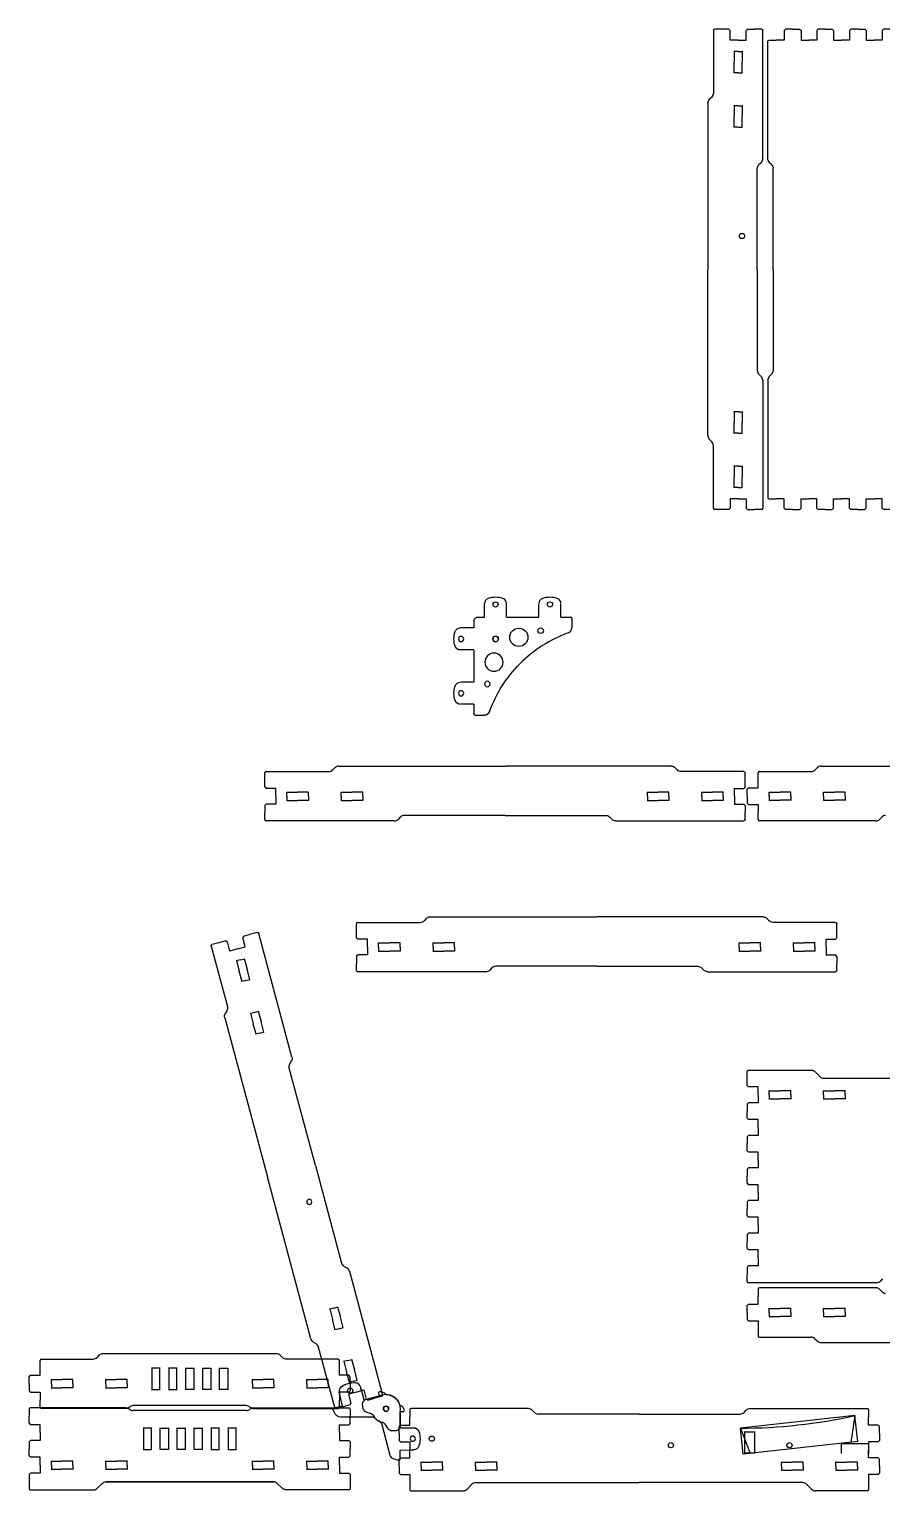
# Model space of a CAD drawing. Header units: inches. Extents: x -309 to 118, y -31 to 166.
# Drawn here: x -177.8 to -158.19, y 74.88 to 108.5 of the extents above; entities that cross this region are included whole.
import ezdxf

# ---------------------------------------------------------------- set-up
doc = ezdxf.new("R2010")
doc.units = ezdxf.units.IN
doc.header["$MEASUREMENT"] = 0
doc.layers.add('CUT', color=1, linetype='Continuous')

# ---------------------------------------------------------------- blocks, each defined once
blk = doc.blocks.new('Dovetail_Out_Half')
for p, q in [((0.24, 0.1925), (0.24, 0.375)), ((-0.01, 0.16125), (0.02125, 0.1925)), ((-0.01, 0), (-0.01, 0.16125)), ((0.02125, 0.1925), (0.24, 0.1925))]:
    blk.add_line(p, q)
blk = doc.blocks.new('BraceHole_Quarter')
at = {"layer": 'CUT', "ltscale": 0.003906}
for p, q in [((-0.25, 0.0935), (0, 0.0935)), ((-0.246, 0), (-0.246, 0.0975))]:
    blk.add_line(p, q, dxfattribs=at)
blk = doc.blocks.new('BraceHole')
at = {"color": 0}
blk.add_blockref('BraceHole_Quarter', (0, 0), dxfattribs=at)
at = {"color": 0, "xscale": -1, "rotation": 180}
blk.add_blockref('BraceHole_Quarter', (0, 0), dxfattribs=at)
at = {"color": 0, "xscale": -1}
blk.add_blockref('BraceHole_Quarter', (0, 0), dxfattribs=at)
at = {"color": 0, "rotation": 180}
blk.add_blockref('BraceHole_Quarter', (0, 0), dxfattribs=at)
blk = doc.blocks.new('BraceHoles')
at = {"color": 0}
for p in [(0.5, 0), (1.75, 0)]:
    blk.add_blockref('BraceHole', p, dxfattribs=at)
blk = doc.blocks.new('Bottom_Side_Half')
at = {"layer": 'CUT', "ltscale": 0.015625}
for p, q in [((-5.275, 1.735), (-5.275, 1.569)), ((-2.55, 1.766), (-5.244, 1.766)), ((-2.41, 1.678), (-2.461, 1.73)), ((0, 1.641), (-2.321, 1.641)), ((-5.275, -2.931), (-5.275, -3.093)), ((-3.961, -3.087), (-3.847, -2.973)), ((-3.759, -2.936), (0, -2.936)), ((-5.244, -3.124), (-4.05, -3.124))]:
    blk.add_line(p, q, dxfattribs=at)
for centre, radius, start, end in [((-5.244, 1.735), 0.0312, 90, 180), ((-2.55, 1.641), 0.125, 45, 90), ((-2.321, 1.766), 0.125, 225, 270), ((-3.759, -3.061), 0.125, 90, 135), ((-5.244, -3.093), 0.0312, 180, 270), ((-4.05, -2.999), 0.125, 270, 315)]:
    blk.add_arc(centre, radius, start, end, dxfattribs=at)
blk.add_blockref('BraceHoles', (-5.27, -2.556))
at = {"layer": 'CUT'}
for p in [(-5.515, 1.194), (-5.515, 0.444), (-5.515, -0.306), (-5.515, -1.056), (-5.515, -1.806), (-5.515, -2.556)]:
    blk.add_blockref('Dovetail_Out_Half', p, dxfattribs=at)
at = {"layer": 'CUT', "xscale": -1, "rotation": 180}
for p in [(-5.515, 1.194), (-5.515, 0.444), (-5.515, -0.306), (-5.515, -1.056), (-5.515, -1.806), (-5.515, -2.556)]:
    blk.add_blockref('Dovetail_Out_Half', p, dxfattribs=at)
blk = doc.blocks.new('Bottom_Side_Full')
at = {"color": 1}
blk.add_blockref('Bottom_Side_Half', (0, 0), dxfattribs=at)
at = {"color": 1, "xscale": -1}
blk.add_blockref('Bottom_Side_Half', (0, 0), dxfattribs=at)
blk = doc.blocks.new('Dovetail_Half')
for p, q in [((-0.25, 0.21375), (-0.25, 0.375)), ((-0.25, 0.21375), (-0.21875, 0.1825)), ((0, 0.1825), (-0.21875, 0.1825)), ((0, 0), (0, 0.1825))]:
    blk.add_line(p, q)
blk = doc.blocks.new('Lid_Side_Half')
at = {"layer": 'CUT'}
for p, q in [((-2.787, 2.55), (-2.787, 5.494)), ((-2.756, 5.525), (-2.595, 5.525)), ((-1.845, 5.525), (-1.684, 5.525)), ((-1.652, 5.494), (-1.652, 4.054)), ((-1.616, 3.965), (-1.564, 3.914)), ((-1.527, 3.825), (-1.527, 0)), ((-2.699, 2.41), (-2.751, 2.461)), ((-2.662, 0), (-2.662, 2.321))]:
    blk.add_line(p, q, dxfattribs=at)
for centre, radius, start, end in [((-2.756, 5.494), 0.0312, 90, 180), ((-1.684, 5.494), 0.0312, 0, 90), ((-1.527, 4.054), 0.125, 180, 225), ((-1.652, 3.825), 0.125, 0, 45), ((-2.662, 2.55), 0.125, 180, 225), ((-2.787, 2.321), 0.125, 0, 45)]:
    blk.add_arc(centre, radius, start, end, dxfattribs=at)
at = {"xscale": -1, "rotation": 90}
blk.add_blockref('BraceHoles', (-2.22, 5.27), dxfattribs=at)
at = {"layer": 'CUT', "xscale": -1, "rotation": 90}
blk.add_blockref('Dovetail_Half', (-2.22, 5.275), dxfattribs=at)
at = {"layer": 'CUT', "rotation": 270}
blk.add_blockref('Dovetail_Half', (-2.22, 5.275), dxfattribs=at)
blk = doc.blocks.new('Lid_Side')
at = {"layer": 'CUT'}
blk.add_circle((-2.31, -0.77), 0.0595, dxfattribs=at)
at = {"rotation": 359.9999999999981}
blk.add_blockref('Lid_Side_Half', (0, 0), dxfattribs=at)
at = {"xscale": -1.000000000000002, "rotation": 179.999999999998}
blk.add_blockref('Lid_Side_Half', (0, 0), dxfattribs=at)
blk = doc.blocks.new('ChopstickBox_Side')
at = {"layer": 'CUT', "ltscale": 0.015625}
for p, q in [((-158.145, 72.159), (-158.145, 70.965)), ((-157.952, 72.19), (-158.113, 72.19)), ((-156.286, 72.19), (-156.452, 72.19)), ((-156.255, 69.465), (-156.255, 72.159)), ((-158.108, 70.876), (-157.994, 70.762)), ((-157.957, 70.674), (-157.957, 66.915)), ((-156.343, 69.324), (-156.291, 69.376)), ((-156.38, 66.915), (-156.38, 69.236)), ((-157.957, 63.156), (-157.957, 66.915)), ((-156.38, 66.915), (-156.38, 64.594)), ((-156.343, 64.505), (-156.291, 64.454)), ((-156.255, 64.365), (-156.255, 61.671)), ((-158.145, 61.671), (-158.145, 62.865)), ((-158.108, 62.954), (-157.994, 63.068)), ((-157.952, 61.64), (-158.113, 61.64)), ((-156.286, 61.64), (-156.452, 61.64))]:
    blk.add_line(p, q, dxfattribs=at)
at = {"layer": 'CUT'}
for p, q in [((-157.285, 64.487), (-156.785, 64.487)), ((-156.785, 64.267), (-157.285, 64.267)), ((-157.28, 64.262), (-157.28, 64.492)), ((-156.79, 64.492), (-156.79, 64.262))]:
    blk.add_line(p, q, dxfattribs=at)
for centre in [(-156.947, 71.685), (-157.097, 66.187), (-157.097, 63.46)]:
    blk.add_circle(centre, 0.0595, dxfattribs=at)
at = {"layer": 'CUT', "ltscale": 0.015625}
for centre, radius, start, end in [((-158.113, 72.159), 0.0312, 90, 180), ((-156.286, 72.159), 0.0312, 0, 90), ((-158.02, 70.965), 0.125, 180, 225), ((-158.082, 70.674), 0.125, 0, 45), ((-156.255, 69.236), 0.125, 135, 180), ((-156.38, 69.465), 0.125, 315, 360), ((-156.255, 64.594), 0.125, 180, 225), ((-156.38, 64.365), 0.125, 0, 45), ((-158.02, 62.865), 0.125, 135, 180), ((-158.082, 63.156), 0.125, 315, 360), ((-158.113, 61.671), 0.0312, 180, 270), ((-156.286, 61.671), 0.0312, 270, 0)]:
    blk.add_arc(centre, radius, start, end, dxfattribs=at)
at = {"rotation": 270}
blk.add_blockref('BraceHoles', (-157.577, 72.185), dxfattribs=at)
at = {"xscale": -1, "rotation": 270}
blk.add_blockref('BraceHoles', (-157.577, 61.645), dxfattribs=at)
at = {"layer": 'CUT'}
for p, xscale, rotation in [((-157.577, 72.43), -1.000000000000001, 90), ((-156.827, 72.43), -1.000000000000001, 90), ((-157.577, 61.4), -1, 270), ((-156.827, 61.4), -1, 270)]:
    blk.add_blockref('Dovetail_Out_Half', p, dxfattribs=dict(at, xscale=xscale, rotation=rotation))
for p, rotation in [((-157.577, 72.43), 270), ((-156.827, 72.43), 270), ((-157.577, 61.4), 90), ((-156.827, 61.4), 90)]:
    blk.add_blockref('Dovetail_Out_Half', p, dxfattribs=dict(at, rotation=rotation))
blk = doc.blocks.new('HingeTop')
at = {"layer": 'CUT', "ltscale": 0.007812}
for p, q in [((-0.242, 0.263), (-0.005, 0.253)), ((-0.015, 0.253), (0.067, 0.253)), ((-0.242, -0.253), (-0.005, -0.253)), ((-0.015, -0.253), (0.067, -0.253))]:
    blk.add_line(p, q, dxfattribs=at)
at = {"layer": 'CUT'}
blk.add_lwpolyline([(-0.242, -0.25), (-0.242, -0.622), (-0.179, -0.622, -0.57735), (-0.152, -0.669), (-0.191, -0.737, -0.267949), (-0.218, -0.753), (-0.224, -0.753, 0.336424), (-0.254, -0.776, -0.411031), (-0.655, -1.004), (-1.025, -0.905, -0.414214), (-1.114, -0.752), (-1.099, -0.698, -0.267949), (-1.011, -0.61), (-0.934, -0.589, 0.203798), (-0.857, -0.529, -0.141217), (-0.729, -0.4, 0.203798), (-0.668, -0.323), (-0.481, 0.375, -0.267949), (-0.393, 0.464), (-0.281, 0.493, -0.493145), (-0.242, 0.463), (-0.242, 0.263)], format="xyb", dxfattribs=at)
at = {"layer": 'CUT', "ltscale": 0.003906}
for centre in [(0.047, 0), (-0.57, -0.688)]:
    blk.add_circle(centre, 0.0595, dxfattribs=at)
at = {"layer": 'CUT', "ltscale": 0.007812}
for centre, radius, start, end in [((0.067, 0.128), 0.125, 18.3655, 90), ((-0.318, 0), 0.531, 341.6345, 18.3655), ((0.067, -0.128), 0.125, 270, 341.6345)]:
    blk.add_arc(centre, radius, start, end, dxfattribs=at)
blk = doc.blocks.new('HingeHole')
at = {"layer": 'CUT', "ltscale": 0.003906}
for p, q in [((-0.0975, 0.495), (0.0975, 0.495)), ((-0.0925, 0), (-0.0925, 0.5)), ((0.0925, 0.5), (0.0925, 0)), ((0.0975, 0.005), (-0.0975, 0.005))]:
    blk.add_line(p, q, dxfattribs=at)
blk = doc.blocks.new('ChopstickBox_Lid_Elev_Rear')
at = {"layer": 'CUT'}
for p, q in [((-153.701, 59.411), (-153.701, 59.572)), ((-153.67, 59.603), (-152.48, 59.603)), ((-152.391, 59.64), (-152.34, 59.692)), ((-152.251, 59.728), (-148.267, 59.728)), ((-148.127, 59.64), (-148.179, 59.692)), ((-146.849, 59.603), (-148.039, 59.603)), ((-146.818, 59.411), (-146.818, 59.572)), ((-153.701, 58.5), (-153.701, 58.661)), ((-148.958, 58.531), (-151.56, 58.531)), ((-146.818, 58.5), (-146.818, 58.661)), ((-151.726, 58.468), (-153.67, 58.468)), ((-148.793, 58.468), (-146.849, 58.468))]:
    blk.add_line(p, q, dxfattribs=at)
for centre, radius, start, end in [((-153.67, 59.572), 0.0312, 90, 180), ((-152.48, 59.728), 0.125, 270, 315), ((-152.251, 59.603), 0.125, 90, 135), ((-148.267, 59.603), 0.125, 45, 90), ((-148.039, 59.728), 0.125, 225, 270), ((-146.849, 59.572), 0.0312, 0, 90), ((-153.67, 58.5), 0.0312, 180, 270), ((-151.726, 58.593), 0.125, 270, 311.4096), ((-151.56, 58.406), 0.125, 90, 131.4096), ((-148.958, 58.406), 0.125, 48.5904, 90), ((-148.793, 58.593), 0.125, 228.5904, 270), ((-146.849, 58.5), 0.0312, 270, 0)]:
    blk.add_arc(centre, radius, start, end, dxfattribs=at)
at = {"xscale": -1}
for p in [(-151.039, 58.896), (-150.649, 58.896)]:
    blk.add_blockref('HingeHole', p, dxfattribs=at)
for p in [(-150.259, 58.896), (-149.869, 58.896), (-149.479, 58.896)]:
    blk.add_blockref('HingeHole', p)
at = {"xscale": -1, "rotation": 180}
blk.add_blockref('BraceHoles', (-153.696, 59.036), dxfattribs=at)
at = {"rotation": 180}
blk.add_blockref('BraceHoles', (-146.823, 59.036), dxfattribs=at)
at = {"layer": 'CUT'}
blk.add_blockref('Dovetail_Out_Half', (-153.941, 59.036), dxfattribs=at)
at = {"layer": 'CUT', "xscale": -1}
blk.add_blockref('Dovetail_Out_Half', (-146.578, 59.036), dxfattribs=at)
at = {"layer": 'CUT', "xscale": -1, "rotation": 180}
blk.add_blockref('Dovetail_Out_Half', (-153.941, 59.036), dxfattribs=at)
at = {"layer": 'CUT', "rotation": 180}
blk.add_blockref('Dovetail_Out_Half', (-146.578, 59.036), dxfattribs=at)
blk = doc.blocks.new('ChopstickBox_Body_Rear')
at = {"layer": 'CUT', "ltscale": 0.015625}
for p, q in [((-153.951, 58.342), (-153.951, 58.176)), ((-151.726, 58.368), (-153.92, 58.368)), ((-148.958, 58.306), (-151.56, 58.306)), ((-148.793, 58.368), (-146.599, 58.368)), ((-146.568, 58.342), (-146.568, 58.176))]:
    blk.add_line(p, q, dxfattribs=at)
for points in [[(-153.951, 56.676), (-153.951, 56.515, 0.414214), (-153.92, 56.483), (-152.476, 56.483, 0.198912), (-152.387, 56.52), (-152.273, 56.634, -0.198912), (-152.185, 56.671), (-148.334, 56.671)], [(-146.568, 56.676), (-146.568, 56.515, -0.414214), (-146.599, 56.483), (-148.043, 56.483, -0.198912), (-148.131, 56.52), (-148.246, 56.634, 0.198912), (-148.334, 56.671), (-152.185, 56.671)]]:
    blk.add_lwpolyline(points, format="xyb", dxfattribs=at)
for centre, radius, start, end in [((-153.92, 58.337), 0.0312, 90, 180), ((-151.726, 58.243), 0.125, 48.5904, 90), ((-151.56, 58.431), 0.125, 228.5904, 270), ((-148.958, 58.431), 0.125, 270, 311.4096), ((-148.793, 58.243), 0.125, 90, 131.4096), ((-146.599, 58.337), 0.0312, 0, 90)]:
    blk.add_arc(centre, radius, start, end, dxfattribs=at)
at = {"xscale": -1, "rotation": 180}
for p in [(-151.234, 57.911), (-149.674, 57.911), (-149.284, 57.911)]:
    blk.add_blockref('HingeHole', p, dxfattribs=at)
at = {"rotation": 180}
for p in [(-150.844, 57.911), (-150.454, 57.911), (-150.064, 57.911)]:
    blk.add_blockref('HingeHole', p, dxfattribs=at)
blk.add_blockref('BraceHoles', (-153.696, 57.051))
at = {"xscale": -1}
blk.add_blockref('BraceHoles', (-146.823, 57.051), dxfattribs=at)
at = {"layer": 'CUT'}
for p in [(-153.701, 57.801), (-153.701, 57.051)]:
    blk.add_blockref('Dovetail_Half', p, dxfattribs=at)
at = {"layer": 'CUT', "xscale": -1}
for p in [(-146.818, 57.801), (-146.818, 57.051)]:
    blk.add_blockref('Dovetail_Half', p, dxfattribs=at)
at = {"layer": 'CUT', "xscale": -1, "rotation": 180}
for p in [(-153.701, 57.801), (-153.701, 57.051)]:
    blk.add_blockref('Dovetail_Half', p, dxfattribs=at)
at = {"layer": 'CUT', "rotation": 180}
for p in [(-146.818, 57.801), (-146.818, 57.051)]:
    blk.add_blockref('Dovetail_Half', p, dxfattribs=at)
blk = doc.blocks.new('CornerTab_WithPins')
at = {"layer": 'CUT'}
for p, q in [((-0.817, 1.068), (-0.817, 1.379)), ((-0.311, 1.068), (-0.311, 1.379)), ((0.433, 1.068), (0.433, 1.367)), ((0.939, 1.068), (0.939, 1.367)), ((-1.005, 1.068), (-1.036, 1.036)), ((-1.005, 1.068), (-0.817, 1.068)), ((-0.306, 1.068), (0.433, 1.068)), ((0.934, 1.068), (1.16, 1.068)), ((1.191, 1.037), (1.191, 0.88)), ((1.191, 1.037), (1.191, 0.82))]:
    blk.add_line(p, q, dxfattribs=at)
for points in [[(-0.311, 1.377, 0.323158), (-0.397, 1.495, 0.161655), (-0.732, 1.495, 0.323158), (-0.817, 1.377)], [(0.939, 1.377, 0.323158), (0.853, 1.495, 0.161655), (0.518, 1.495, 0.323158), (0.433, 1.377)]]:
    blk.add_lwpolyline(points, format="xyb", dxfattribs=at)
at = {"layer": 'CUT', "ltscale": 0.003906}
for centre in [(-0.564, 1.357), (0.686, 1.357)]:
    blk.add_circle(centre, 0.0595, dxfattribs=at)
at = {"layer": 'CUT'}
for centre, radius in [((-0.029, 0.601), 0.209), ((0.472, 0.754), 0.0645), ((-0.564, 0.564), 0.0645)]:
    blk.add_circle(centre, radius, dxfattribs=at)
for centre, radius, start, end in [((1.16, 1.037), 0.0312, 0, 90), ((2.118, -2.118), 2.995, 109.7047, 135), ((1.066, 0.82), 0.125, 289.7047, 360)]:
    blk.add_arc(centre, radius, start, end, dxfattribs=at)

msp = doc.modelspace()

# ---------------------------------------------------------------- linework, layer by layer
for p, q in [((-158.80604, 76.60653), (-161.44029, 76.31805)), ((-161.44029, 76.31805), (-161.21516, 75.73911)), ((-161.37498, 75.72161), (-161.44029, 76.31805)), ((-158.80604, 76.60653), (-158.90054, 75.99259)), ((-158.74073, 76.01009), (-158.80604, 76.60653)), ((-158.74073, 76.01009), (-161.37498, 75.72161)), ((-159.11491, 75.73911), (-159.11491, 75.96911)), ((-159.11491, 75.96911), (-158.49593, 75.96911)), ((-158.49593, 75.96911), (-158.49593, 75.73911))]:
    msp.add_line(p, q)
msp.add_arc((-161.47366, 88.79435), 12.47635, 270.153241, 282.345964)
at = {"layer": 'CUT'}
for p, q in [((-159.7248, 91.45718), (-159.67303, 91.50896)), ((-159.58464, 91.54557), (-155.60072, 91.54557)), ((-161.03434, 91.22807), (-161.03434, 91.38932)), ((-161.00309, 91.42057), (-159.81319, 91.42057)), ((-161.03434, 90.31682), (-161.03434, 90.47807)), ((-158.32905, 90.28557), (-161.00309, 90.28557)), ((-158.18888, 90.37396), (-158.24066, 90.32218)), ((-161.03434, 79.51786), (-161.03434, 79.35661)), ((-158.32905, 79.54911), (-161.00309, 79.54911)), ((-158.18888, 79.46073), (-158.24066, 79.5125)), ((-161.03434, 78.60661), (-161.03434, 78.44536)), ((-161.00309, 78.41411), (-159.81319, 78.41411)), ((-159.7248, 78.3775), (-159.67303, 78.32573)), ((-159.58464, 78.28911), (-150.25934, 78.28911))]:
    msp.add_line(p, q, dxfattribs=at)
at = {"layer": 'CUT', "ltscale": 0.015625}
for p, q in [((-161.28434, 79.69536), (-161.28434, 79.86161)), ((-158.16888, 79.7525), (-158.22066, 79.70073)), ((-158.30905, 79.66411), (-161.25309, 79.66411))]:
    msp.add_line(p, q, dxfattribs=at)
msp.add_lwpolyline([(-161.28434, 84.36161), (-161.28434, 84.52286, -0.41421356), (-161.25309, 84.55411), (-159.80905, 84.55411, -0.19891237), (-159.72066, 84.5175), (-159.60638, 84.40323, 0.19891237), (-159.518, 84.36661), (-150.25934, 84.36661)], format="xyb", dxfattribs=at)
at = {"layer": 'CUT'}
for centre, radius, start, end in [((-159.81319, 91.54557), 0.125, 270, 315), ((-159.58464, 91.42057), 0.125, 90, 135), ((-161.00309, 91.38932), 0.03125, 90, 180), ((-161.00309, 90.31682), 0.03125, 180, 270), ((-158.32905, 90.41057), 0.125, 270, 315), ((-158.1005, 90.28557), 0.125, 90, 135), ((-161.00309, 79.51786), 0.03125, 90, 180), ((-158.32905, 79.42411), 0.125, 45, 90), ((-158.1005, 79.54911), 0.125, 225, 270), ((-161.00309, 78.44536), 0.03125, 180, 270), ((-159.81319, 78.28911), 0.125, 45, 90), ((-159.58464, 78.41411), 0.125, 225, 270)]:
    msp.add_arc(centre, radius, start, end, dxfattribs=at)
at = {"layer": 'CUT', "ltscale": 0.015625}
for centre, radius, start, end in [((-161.25309, 79.69536), 0.03125, 180, 270), ((-158.30905, 79.78911), 0.125, 270, 315)]:
    msp.add_arc(centre, radius, start, end, dxfattribs=at)

# ---------------------------------------------------------------- block references
for name, p in [('CornerTab_WithPins', (-166.50618, 93.90723)), ('BraceHoles', (-161.02934, 78.98161)), ('ChopstickBox_Lid_Elev_Rear', (-23.84505, 18.30578)), ('ChopstickBox_Body_Rear', (-23.84505, 18.41578))]:
    msp.add_blockref(name, p)
at = {"xscale": -1}
for name, p, rotation in [('CornerTab_WithPins', (-166.50618, 93.90723), 90), ('Lid_Side_Half', (-166.85266, 93.07291), 269.9999999999981), ('BraceHoles', (-161.02934, 90.85307), 180), ('Lid_Side_Half', (-164.74374, 89.60503), 269.9999999999981), ('BraceHoles', (-161.02934, 83.98661), 180)]:
    msp.add_blockref(name, p, dxfattribs=dict(at, rotation=rotation))
for name, p, rotation in [('Lid_Side_Half', (-166.85266, 93.07291), 89.99999999999805), ('Lid_Side_Half', (-164.74374, 89.60503), 89.99999999999805), ('ChopstickBox_Side', (-96.85107, 233.02381), 90)]:
    msp.add_blockref(name, p, dxfattribs=dict(rotation=rotation))
at = {"layer": 'CUT'}
for name, p, rotation in [('Lid_Side', (-163.71335, 102.97041), 180), ('HingeTop', (-170.40253, 77.13675), 104.9999999999999)]:
    msp.add_blockref(name, p, dxfattribs=dict(at, rotation=rotation))
at = {"layer": 'CUT', "xscale": -1}
for name, p, rotation in [('Bottom_Side_Full', (-159.04489, 102.97041), 90), ('Dovetail_Out_Half', (-161.27434, 90.85307), 180), ('Lid_Side', (-173.78609, 81.67051), 14.99999999999986), ('Dovetail_Half', (-161.03434, 83.98661), 180), ('Dovetail_Half', (-161.03434, 83.23661), 180), ('Dovetail_Half', (-161.03434, 82.48661), 180), ('Dovetail_Half', (-161.03434, 81.73661), 180), ('Dovetail_Half', (-161.03434, 80.98661), 180), ('Dovetail_Half', (-161.03434, 80.23661), 180), ('Dovetail_Out_Half', (-161.27434, 78.98161), 180), ('HingeTop', (-169.02093, 76.07661), 180)]:
    msp.add_blockref(name, p, dxfattribs=dict(at, rotation=rotation))
at = {"layer": 'CUT'}
for name, p in [('Dovetail_Out_Half', (-161.27434, 90.85307)), ('Dovetail_Half', (-161.03434, 83.98661)), ('Dovetail_Half', (-161.03434, 83.23661)), ('Dovetail_Half', (-161.03434, 82.48661)), ('Dovetail_Half', (-161.03434, 81.73661)), ('Dovetail_Half', (-161.03434, 80.98661)), ('Dovetail_Half', (-161.03434, 80.23661)), ('Dovetail_Out_Half', (-161.27434, 78.98161))]:
    msp.add_blockref(name, p, dxfattribs=at)

doc.saveas('drawing.dxf')
